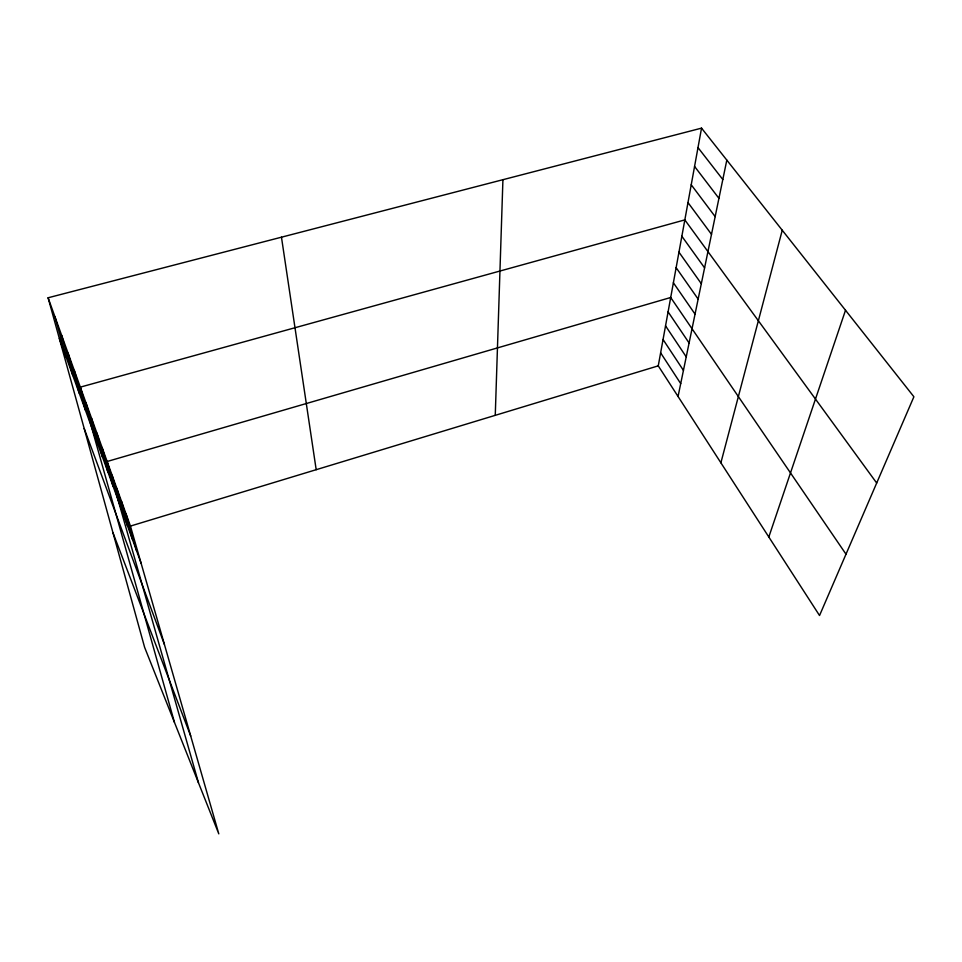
<?xml version="1.0" encoding="UTF-8"?>
<svg xmlns="http://www.w3.org/2000/svg" width="962" height="962" viewBox="0 0 962 962"><rect width="100%" height="100%" fill="white"/><g stroke="black" fill="none" stroke-linecap="round" stroke-linejoin="round"><path stroke-width="1.44" d="M495.262 415.331L502.922 179.702M701.538 128.138L913.9 396.765L819.54 615.524L658.261 365.849L701.538 128.138L48.1 297.775L144.625 647.366L218.795 833.862L130.435 526.082L48.1 297.775M678.054 396.5L726.815 160.125M720.887 462.806L782.25 230.231M768.818 537.012L845.514 310.257M130.435 526.082L658.261 365.849M697.991 147.571L722.811 179.521M694.564 166.438L718.927 198.34M691.221 184.764L715.163 216.618M687.986 202.573L711.507 234.355M876.695 483.032L684.824 219.889L80.327 387.133L174.447 722.342M681.854 236.243L704.593 267.869M678.956 252.164L701.322 283.694M676.13 267.664L698.147 299.11M673.376 282.768L695.045 314.117M845.995 554.184L670.694 297.498L107.143 461.495L198.473 782.767M668.085 311.844L689.093 342.977M665.536 325.853L686.231 356.866M663.046 339.502L683.441 370.406M660.629 352.838L680.711 383.61M112.999 532.816L190.704 736.002M84.199 428.535L164.406 644.432M59.331 338.468L141.137 563.335M126.022 513.852L136.772 551.346M121.501 501.298L132.287 539.033M116.847 488.383L127.681 526.37M112.061 475.132L122.956 513.359M102.08 447.474L113.059 486.183M96.885 433.044L107.9 471.981M91.522 418.193L102.585 457.359M86.015 402.898L97.102 442.304M74.29 370.394L85.45 410.257M68.061 353.114L79.245 393.193M61.628 335.269L72.823 375.565M54.978 316.835L66.198 357.335M281.469 237.193L316.185 469.697"/></g></svg>
